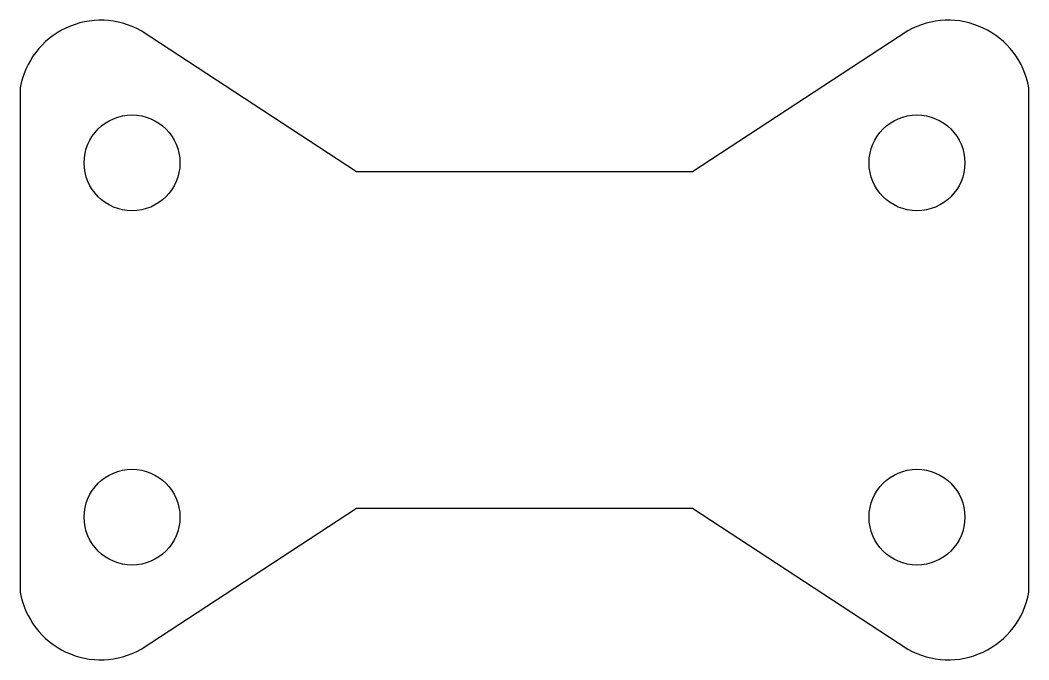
# Model space of a CAD drawing. Header units: inches. Extents: x 3 to 33, y 35.5 to 54.5.
import ezdxf

# ---------------------------------------------------------------- set-up
doc = ezdxf.new("R2010")
doc.units = ezdxf.units.IN
doc.header["$MEASUREMENT"] = 0
doc.layers.get('0').update_dxf_attribs({"true_color": 0xc2ced6})

msp = doc.modelspace()

# ---------------------------------------------------------------- linework, layer by layer
msp.add_lwpolyline([(3.045, 45.039), (3.045, 37.537, 0.517274), (6.641, 35.842), (13.045, 40.037), (18.045, 40.037), (23.045, 40.037), (29.448, 35.842, 0.517274), (33.045, 37.537), (33.044, 45.036), (33.045, 52.537, 0.517274), (29.448, 54.232), (23.045, 50.037), (18.045, 50.037), (13.045, 50.037), (6.641, 54.232, 0.517274), (3.045, 52.537)], format="xyb", close=True)
for centre in [(6.372, 50.305), (29.717, 50.305), (6.372, 39.769), (29.717, 39.769)]:
    msp.add_circle(centre, 1.425)

doc.saveas('drawing.dxf')
